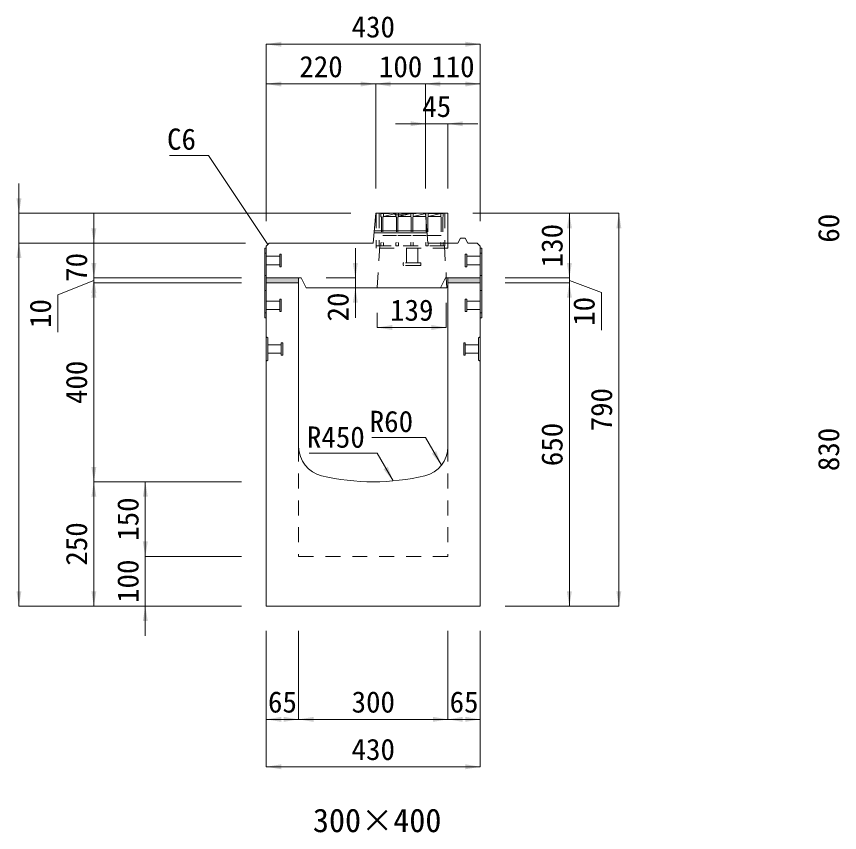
# Model space of a CAD drawing. Units: millimetres at full size, sheet at 1:40. Extents: x -1934 to 44546, y -100881 to -70395.
# Drawn here: x 2562 to 4216, y -93721 to -92079 of the extents above; entities that cross this region are included whole.
import ezdxf
from ezdxf.enums import TextEntityAlignment as Align

# ---------------------------------------------------------------- set-up
doc = ezdxf.new("R2010")
doc.units = ezdxf.units.MM
doc.header["$LTSCALE"] = 40
for name, pattern in [('CHAIN_DOUBLE_DASH', [23.5, 12, -1.5, 3.5, -1.5, 3.5, -1.5]), ('USER1', [1.35, 0.75, -0.6]), ('USER2', [1.35, 0.75, -0.6])]:
    doc.linetypes.add(name, pattern=pattern)
for name, color, linetype, lineweight in [('インサート', 92, 'USER2', 9), ('グレーチング', 7, 'USER2', 5), ('プレート', 7, 'USER1', 9), ('モルタル', 7, 'Continuous', 9), ('受枠', 3, 'USER2', 5), ('寸法線', 7, 'Continuous', 9), ('引出線', 4, 'Continuous', 9), ('本体', 2, 'Continuous', 13), ('補助線', 8, 'CHAIN_DOUBLE_DASH', 5)]:
    doc.layers.add(name, color=color, linetype=linetype, lineweight=lineweight)
doc.layers.add('ハッチング_モルタル', color=30, linetype='Continuous')
doc.styles.add('ＭＳ ゴシック', font='')
doc.styles.get('ＭＳ ゴシック').set_extended_font_data('MS Gothic')

# ---------------------------------------------------------------- blocks, each defined once
blk = doc.blocks.new('filled_arrow')
at = {"color": 0, "linetype": 'Continuous', "lineweight": -2}
blk.add_solid([(7.5, 1.25), (0, 0), (7.5, -1.25)], dxfattribs=at)

msp = doc.modelspace()

# ---------------------------------------------------------------- hatches: boundary and pattern name
at = {"layer": 'ハッチング_モルタル'}
for points in [[(3128.78, -92615.21), (3128.78, -92605.21), (3063.78, -92605.21), (3063.78, -92615.21)], [(3493.78, -92615.21), (3493.78, -92605.21), (3428.78, -92605.21), (3428.78, -92615.21)]]:
    msp.add_hatch(color=256, dxfattribs=at).paths.add_polyline_path(points)

# ---------------------------------------------------------------- linework, layer by layer
at = {"layer": 'インサート'}
for p, q in [((3093.78, -92557.71), (3090.78, -92557.71)), ((3090.78, -92557.71), (3090.78, -92582.71)), ((3093.78, -92582.71), (3093.78, -92557.71)), ((3463.78, -92557.71), (3466.78, -92557.71)), ((3463.78, -92582.71), (3463.78, -92557.71)), ((3466.78, -92557.71), (3466.78, -92582.71)), ((3063.78, -92561.71), (3090.78, -92561.71)), ((3063.78, -92561.71), (3063.78, -92578.71)), ((3493.78, -92561.71), (3466.78, -92561.71)), ((3493.78, -92561.71), (3493.78, -92578.71)), ((3063.78, -92578.71), (3090.78, -92578.71)), ((3090.78, -92582.71), (3093.78, -92582.71)), ((3466.78, -92582.71), (3463.78, -92582.71)), ((3493.78, -92578.71), (3466.78, -92578.71)), ((3063.78, -92651.71), (3090.78, -92651.71)), ((3063.78, -92651.71), (3063.78, -92668.71)), ((3093.78, -92647.71), (3090.78, -92647.71)), ((3090.78, -92647.71), (3090.78, -92672.71)), ((3093.78, -92672.71), (3093.78, -92647.71)), ((3463.78, -92647.71), (3466.78, -92647.71)), ((3463.78, -92672.71), (3463.78, -92647.71)), ((3466.78, -92647.71), (3466.78, -92672.71)), ((3493.78, -92651.71), (3466.78, -92651.71)), ((3493.78, -92651.71), (3493.78, -92668.71)), ((3063.78, -92668.71), (3090.78, -92668.71)), ((3090.78, -92672.71), (3093.78, -92672.71)), ((3466.78, -92672.71), (3463.78, -92672.71)), ((3493.78, -92668.71), (3466.78, -92668.71)), ((3066.98, -92739.71), (3093.98, -92739.71)), ((3066.98, -92739.71), (3066.98, -92756.71)), ((3096.98, -92735.71), (3093.98, -92735.71)), ((3093.98, -92735.71), (3093.98, -92760.71)), ((3096.98, -92760.71), (3096.98, -92735.71)), ((3460.58, -92735.71), (3463.58, -92735.71)), ((3460.58, -92760.71), (3460.58, -92735.71)), ((3463.58, -92735.71), (3463.58, -92760.71)), ((3490.58, -92739.71), (3463.58, -92739.71)), ((3490.58, -92739.71), (3490.58, -92756.71)), ((3066.98, -92756.71), (3093.98, -92756.71)), ((3490.58, -92756.71), (3463.58, -92756.71)), ((3093.98, -92760.71), (3096.98, -92760.71)), ((3463.58, -92760.71), (3460.58, -92760.71))]:
    msp.add_line(p, q, dxfattribs=at)
at = {"layer": 'グレーチング'}
for p, q in [((3419.28, -92475.71), (3294.28, -92475.71)), ((3294.28, -92475.71), (3294.28, -92481.71)), ((3299.28, -92475.71), (3299.28, -92481.71)), ((3299.28, -92481.71), (3324.28, -92475.71)), ((3324.28, -92475.71), (3324.28, -92481.71)), ((3329.28, -92475.71), (3329.28, -92481.71)), ((3329.28, -92481.71), (3354.28, -92475.71)), ((3354.28, -92475.71), (3354.28, -92481.71)), ((3359.28, -92475.71), (3359.28, -92481.71)), ((3359.28, -92481.71), (3384.28, -92475.71)), ((3384.28, -92475.71), (3384.28, -92481.71)), ((3389.28, -92475.71), (3389.28, -92481.71)), ((3389.28, -92481.71), (3414.28, -92475.71)), ((3414.28, -92475.71), (3414.28, -92481.71)), ((3419.28, -92475.71), (3419.28, -92481.71)), ((3294.28, -92481.71), (3295.28, -92482.71)), ((3295.28, -92482.71), (3295.28, -92533.71)), ((3299.28, -92481.71), (3298.28, -92482.71)), ((3298.28, -92482.71), (3298.28, -92533.71)), ((3299.28, -92481.71), (3324.28, -92481.71)), ((3324.28, -92481.71), (3325.28, -92482.71)), ((3325.28, -92482.71), (3325.28, -92533.71)), ((3329.28, -92481.71), (3328.28, -92482.71)), ((3328.28, -92482.71), (3328.28, -92533.71)), ((3329.28, -92481.71), (3354.28, -92481.71)), ((3354.28, -92481.71), (3355.28, -92482.71)), ((3355.28, -92482.71), (3355.28, -92533.71)), ((3359.28, -92481.71), (3358.28, -92482.71)), ((3358.28, -92482.71), (3358.28, -92533.71)), ((3359.28, -92481.71), (3384.28, -92481.71)), ((3384.28, -92481.71), (3385.28, -92482.71)), ((3385.28, -92482.71), (3385.28, -92533.71)), ((3389.28, -92481.71), (3388.28, -92482.71)), ((3388.28, -92482.71), (3388.28, -92533.71)), ((3389.28, -92481.71), (3414.28, -92481.71)), ((3414.28, -92481.71), (3415.28, -92482.71)), ((3415.28, -92482.71), (3415.28, -92533.71)), ((3419.28, -92481.71), (3418.28, -92482.71)), ((3418.28, -92482.71), (3418.28, -92533.71)), ((3298.28, -92519.71), (3325.28, -92519.71)), ((3328.28, -92519.71), (3355.28, -92519.71)), ((3358.28, -92519.71), (3385.28, -92519.71)), ((3388.28, -92519.71), (3415.28, -92519.71)), ((3294.28, -92534.71), (3295.28, -92533.71)), ((3294.28, -92540.71), (3294.28, -92534.71)), ((3294.28, -92540.71), (3299.28, -92540.71)), ((3299.28, -92534.71), (3298.28, -92533.71)), ((3299.28, -92540.71), (3299.28, -92534.71)), ((3324.28, -92534.71), (3325.28, -92533.71)), ((3324.28, -92540.71), (3324.28, -92534.71)), ((3324.28, -92540.71), (3329.28, -92540.71)), ((3329.28, -92534.71), (3328.28, -92533.71)), ((3329.28, -92540.71), (3329.28, -92534.71)), ((3354.28, -92534.71), (3355.28, -92533.71)), ((3354.28, -92540.71), (3354.28, -92534.71)), ((3354.28, -92540.71), (3359.28, -92540.71)), ((3359.28, -92534.71), (3358.28, -92533.71)), ((3359.28, -92540.71), (3359.28, -92534.71)), ((3384.28, -92534.71), (3385.28, -92533.71)), ((3384.28, -92540.71), (3384.28, -92534.71)), ((3384.28, -92540.71), (3389.28, -92540.71)), ((3389.28, -92534.71), (3388.28, -92533.71)), ((3389.28, -92540.71), (3389.28, -92534.71)), ((3414.28, -92534.71), (3415.28, -92533.71)), ((3414.28, -92540.71), (3414.28, -92534.71)), ((3414.28, -92540.71), (3419.28, -92540.71)), ((3419.28, -92534.71), (3418.28, -92533.71)), ((3419.28, -92540.71), (3419.28, -92534.71))]:
    msp.add_line(p, q, dxfattribs=at)
at = {"layer": 'プレート'}
for p, q in [((3063.78, -92555.21), (3060.58, -92555.21)), ((3496.98, -92555.21), (3493.78, -92555.21)), ((3063.78, -92600.21), (3060.58, -92600.21)), ((3496.98, -92600.21), (3493.78, -92600.21)), ((3063.78, -92630.21), (3060.58, -92630.21)), ((3496.98, -92630.21), (3493.78, -92630.21)), ((3063.78, -92675.21), (3060.58, -92675.21)), ((3496.98, -92675.21), (3493.78, -92675.21))]:
    msp.add_line(p, q, dxfattribs=at)
at = {"layer": 'プレート', "linetype": 'Continuous'}
for points in [[(3060.58, -92685.21), (3060.58, -92545.21), (3063.78, -92545.21), (3063.78, -92685.21)], [(3493.78, -92685.21), (3493.78, -92545.21), (3496.98, -92545.21), (3496.98, -92685.21)]]:
    msp.add_lwpolyline(points, close=True, dxfattribs=at)
at = {"layer": 'モルタル'}
for points in [[(3063.78, -92605.21), (3128.78, -92605.21), (3128.78, -92615.21), (3063.78, -92615.21)], [(3428.78, -92605.21), (3493.78, -92605.21), (3493.78, -92615.21), (3428.78, -92615.21)]]:
    msp.add_lwpolyline(points, close=True, dxfattribs=at)
at = {"layer": '受枠', "linetype": 'Continuous'}
for q in [(3284.78, -92475.21), (3428.78, -92535.21)]:
    msp.add_line((3428.78, -92475.21), q, dxfattribs=at)
at = {"layer": '受枠'}
for p, q in [((3284.78, -92475.21), (3284.78, -92545.21)), ((3290.78, -92475.21), (3290.78, -92540.71)), ((3422.78, -92475.21), (3422.78, -92540.71)), ((3284.78, -92540.71), (3428.78, -92540.71)), ((3428.78, -92535.21), (3428.78, -92545.21)), ((3428.78, -92545.21), (3284.78, -92545.21)), ((3345.45, -92574.87), (3345.45, -92545.21)), ((3368.11, -92574.87), (3368.11, -92545.21)), ((3373.58, -92574.87), (3339.98, -92574.87)), ((3338.91, -92575.94), (3338.91, -92579.14)), ((3373.58, -92580.21), (3339.98, -92580.21)), ((3374.65, -92575.94), (3374.65, -92579.14))]:
    msp.add_line(p, q, dxfattribs=at)
for centre, start, end in [((3339.98, -92575.94), 90, 180), ((3373.58, -92575.94), 0, 90), ((3339.98, -92579.14), 180, 270), ((3373.58, -92579.14), 270, 0)]:
    msp.add_arc(centre, 1.07, start, end, dxfattribs=at)
at = {"layer": '寸法線', "lineweight": 13}
for p, q in [((3063.78, -92135.21), (3493.78, -92135.21)), ((3063.78, -92491.21), (3063.78, -92135.21)), ((3493.78, -92491.21), (3493.78, -92135.21)), ((3063.78, -92215.21), (3283.78, -92215.21)), ((3063.78, -92491.21), (3063.78, -92215.21)), ((3283.78, -92425.21), (3283.78, -92215.21)), ((3443.78, -92215.21), (3283.78, -92215.21)), ((3283.78, -92425.21), (3283.78, -92215.21)), ((3383.78, -92215.21), (3493.78, -92215.21)), ((3383.78, -92425.21), (3383.78, -92215.21)), ((3383.78, -92425.21), (3383.78, -92215.21)), ((3493.78, -92491.21), (3493.78, -92215.21)), ((3488.78, -92295.21), (3323.78, -92295.21)), ((3383.78, -92425.21), (3383.78, -92295.21)), ((3428.78, -92425.21), (3428.78, -92295.21)), ((2566.63, -92595.21), (2566.63, -92415.21)), ((3233.78, -92475.21), (2566.63, -92475.21)), ((2717.23, -92665.21), (2717.23, -92475.21)), ((3478.78, -92475.21), (3772.43, -92475.21)), ((3478.78, -92475.21), (3672.9, -92475.21)), ((3672.9, -92605.21), (3672.9, -92475.21)), ((3772.43, -93265.21), (3772.43, -92475.21)), ((2566.63, -93265.21), (2566.63, -92535.21)), ((3021.78, -92535.21), (2566.63, -92535.21)), ((3019.78, -92535.21), (2566.63, -92535.21)), ((3019.78, -92535.21), (2717.23, -92535.21)), ((2717.23, -92545.21), (2717.23, -92675.21)), ((3242.75, -92545.21), (3242.75, -92685.21)), ((3672.9, -92545.21), (3672.9, -92675.21)), ((3013.78, -92605.21), (2717.23, -92605.21)), ((3013.78, -92605.21), (2717.23, -92605.21)), ((3183.78, -92605.21), (3242.75, -92605.21)), ((3543.78, -92605.21), (3672.9, -92605.21)), ((3543.78, -92605.21), (3672.9, -92605.21)), ((2717.23, -92610.21), (2644.63, -92639.09)), ((2717.23, -92615.21), (2717.23, -93015.21)), ((3013.78, -92615.21), (2717.23, -92615.21)), ((3013.78, -92615.21), (2717.23, -92615.21)), ((3543.78, -92615.21), (3672.9, -92615.21)), ((3543.78, -92615.21), (3672.9, -92615.21)), ((3672.9, -92610.21), (3737.25, -92634.7)), ((3672.9, -93265.21), (3672.9, -92615.21)), ((2644.63, -92639.09), (2644.63, -92714.57)), ((3193.78, -92625.21), (3242.75, -92625.21)), ((3737.25, -92634.7), (3737.25, -92710.18)), ((3425.6, -92655.21), (3425.6, -92704.95)), ((3286.78, -92675.21), (3286.78, -92704.95)), ((3286.78, -92704.95), (3425.6, -92704.95)), ((2717.23, -93265.21), (2717.23, -93015.21)), ((3013.78, -93015.21), (2717.23, -93015.21)), ((3013.78, -93015.21), (2717.23, -93015.21)), ((2820.6, -93015.21), (2820.6, -93165.21)), ((3013.78, -93015.21), (2820.6, -93015.21)), ((2820.6, -93105.21), (2820.6, -93325.21)), ((3013.78, -93165.21), (2820.6, -93165.21)), ((3013.78, -93165.21), (2820.6, -93165.21)), ((3013.78, -93265.21), (2566.63, -93265.21)), ((3013.78, -93265.21), (2717.23, -93265.21)), ((3013.78, -93265.21), (2820.6, -93265.21)), ((3543.78, -93265.21), (3772.43, -93265.21)), ((3543.78, -93265.21), (3672.9, -93265.21)), ((3063.78, -93315.21), (3063.78, -93493)), ((3063.78, -93315.21), (3063.78, -93588.37)), ((3128.78, -93315.21), (3128.78, -93493)), ((3128.78, -93315.21), (3128.78, -93493)), ((3428.78, -93315.21), (3428.78, -93493)), ((3428.78, -93315.21), (3428.78, -93493)), ((3493.78, -93315.21), (3493.78, -93493)), ((3493.78, -93315.21), (3493.78, -93588.37)), ((3063.78, -93493), (3128.78, -93493)), ((3128.78, -93493), (3428.78, -93493)), ((3428.78, -93493), (3493.78, -93493)), ((3063.78, -93588.37), (3493.78, -93588.37))]:
    msp.add_line(p, q, dxfattribs=at)
at = {"layer": '引出線', "lineweight": 13}
for points in [[(3066.78, -92538.21), (2947.41, -92358.73), (2869.41, -92358.73)], [(3415.85, -92981.89), (3383.82, -92926.43), (3276.13, -92926.43)], [(3318.71, -93013.44), (3286.68, -92957.97), (3149.75, -92957.97)]]:
    msp.add_lwpolyline(points, dxfattribs=at)
at = {"layer": '本体'}
for p, q in [((3278.78, -92535.21), (3283.78, -92475.21)), ((3283.78, -92475.21), (3320.78, -92475.21)), ((3320.78, -92475.21), (3323.78, -92478.21)), ((3343.78, -92478.21), (3346.78, -92475.21)), ((3346.78, -92475.21), (3383.78, -92475.21)), ((3383.78, -92475.21), (3388.78, -92535.21)), ((3323.78, -92478.21), (3343.78, -92478.21)), ((3387.03, -92514.21), (3280.53, -92514.21)), ((3386.7, -92510.21), (3280.86, -92510.21)), ((3448.78, -92535.21), (3453.78, -92525.21)), ((3453.78, -92525.21), (3463.78, -92525.21)), ((3463.78, -92525.21), (3468.78, -92535.21)), ((3063.78, -92541.21), (3069.78, -92535.21)), ((3063.78, -92541.21), (3063.78, -92605.21)), ((3069.78, -92535.21), (3278.78, -92535.21)), ((3388.78, -92535.21), (3448.78, -92535.21)), ((3468.78, -92535.21), (3487.78, -92535.21)), ((3487.78, -92535.21), (3493.78, -92541.21)), ((3493.78, -92541.21), (3493.78, -92605.21)), ((3063.78, -92605.21), (3133.78, -92605.21)), ((3133.78, -92605.21), (3143.78, -92625.21)), ((3423.78, -92605.21), (3413.78, -92625.21)), ((3423.78, -92605.21), (3493.78, -92605.21)), ((3063.78, -92615.21), (3063.78, -93265.21)), ((3063.78, -92615.21), (3128.78, -92615.21)), ((3128.78, -92615.21), (3128.78, -92944.68)), ((3428.78, -92615.21), (3428.78, -92944.68)), ((3428.78, -92615.21), (3493.78, -92615.21)), ((3493.78, -92615.21), (3493.78, -93265.21)), ((3143.78, -92625.21), (3413.78, -92625.21)), ((3063.78, -93265.21), (3493.78, -93265.21))]:
    msp.add_line(p, q, dxfattribs=at)
at = {"layer": '本体', "linetype": 'USER2', "lineweight": 9}
for p, q in [((3291.78, -92540.71), (3286.78, -92625.21)), ((3421.78, -92540.71), (3425.6, -92605.21))]:
    msp.add_line(p, q, dxfattribs=at)
at = {"layer": '本体', "lineweight": 9}
for p, q in [((3063.78, -92723.71), (3066.98, -92725.71)), ((3493.78, -92723.71), (3490.58, -92725.71)), ((3066.98, -92725.71), (3066.98, -92770.71)), ((3490.58, -92725.71), (3490.58, -92770.71)), ((3066.98, -92770.71), (3063.78, -92772.71)), ((3490.58, -92770.71), (3493.78, -92772.71))]:
    msp.add_line(p, q, dxfattribs=at)
at = {"layer": '本体', "linetype": 'USER2', "lineweight": 15}
for p, q in [((3128.78, -92944.68), (3128.78, -93165.21)), ((3428.78, -92944.68), (3428.78, -93165.21)), ((3128.78, -93165.21), (3428.78, -93165.21))]:
    msp.add_line(p, q, dxfattribs=at)
at = {"layer": '本体'}
for centre, radius, start, end in [((3188.78, -92944.68), 60, 180, 256.65764), ((3368.78, -92944.68), 60, 283.34236, 0), ((3278.78, -92565.21), 450, 256.65764, 283.34236)]:
    msp.add_arc(centre, radius, start, end, dxfattribs=at)
at = {"layer": '補助線'}
for p in [(3425.6, -92605.21), (3413.78, -92625.21)]:
    msp.add_line(p, (3426.78, -92625.21), dxfattribs=at)

# ---------------------------------------------------------------- block references
at = {"layer": '寸法線', "lineweight": 13, "xscale": 4, "yscale": 4}
for p in [(3063.78, -92135.21), (3063.78, -92215.21), (3283.78, -92215.21), (3383.78, -92215.21), (3383.78, -92215.21), (3428.78, -92295.21), (3286.78, -92704.95), (3063.78, -93493), (3128.78, -93493), (3428.78, -93493), (3063.78, -93588.37)]:
    msp.add_blockref('filled_arrow', p, dxfattribs=at)
for p, rotation in [((3493.78, -92135.21), 180), ((3283.78, -92215.21), 180), ((3493.78, -92215.21), 180), ((3383.78, -92295.21), 180), ((2566.63, -92475.21), 90), ((3672.9, -92475.21), 270), ((3772.43, -92475.21), 270), ((2717.23, -92535.21), 90), ((2566.63, -92535.21), 270), ((2566.63, -92535.21), 270), ((2717.23, -92605.21), 90), ((3242.75, -92605.21), 90), ((3672.9, -92605.21), 90), ((3672.9, -92605.21), 90), ((2717.23, -92605.21), 270), ((2717.23, -92615.21), 270), ((2717.23, -92615.21), 270), ((3672.9, -92615.21), 270), ((3672.9, -92615.21), 270), ((3242.75, -92625.21), 270), ((3425.6, -92704.95), 180), ((2717.23, -93015.21), 90), ((2717.23, -93015.21), 270), ((2820.6, -93015.21), 270), ((2820.6, -93165.21), 90), ((2820.6, -93165.21), 90), ((2566.63, -93265.21), 90), ((2717.23, -93265.21), 90), ((3672.9, -93265.21), 90), ((3772.43, -93265.21), 90), ((2820.6, -93265.21), 270), ((3128.78, -93493), 180), ((3428.78, -93493), 180), ((3493.78, -93493), 180), ((3493.78, -93588.37), 180)]:
    msp.add_blockref('filled_arrow', p, dxfattribs=dict(at, rotation=rotation))
at = {"layer": '引出線', "lineweight": 13}
for p, xscale, yscale, rotation in [((3066.78, -92538.21), 0.16, 0.16, 123.6), ((3415.85, -92981.89), 4, 4, 120), ((3318.71, -93013.44), 4, 4, 120)]:
    msp.add_blockref('filled_arrow', p, dxfattribs=dict(at, xscale=xscale, yscale=yscale, rotation=rotation))

# ---------------------------------------------------------------- texts
at = {"layer": '寸法線', "style": 'ＭＳ ゴシック'}
for s, height, p in [('430', 42.72, (3278.78, -92100.21)), ('220', 42.72, (3173.78, -92180.21)), ('100', 42.72, (3333.78, -92180.21)), ('110', 42.72, (3438.78, -92180.21)), ('45', 42.72, (3406.28, -92260.21)), ('139', 42.72, (3356.19, -92669.95)), ('65', 42.72, (3096.28, -93458)), ('300', 42.72, (3278.78, -93458)), ('65', 42.72, (3461.28, -93458)), ('430', 42.72, (3278.78, -93553.37)), ('300×400', 47.47, (3286.58, -93696.11))]:
    msp.add_text(s, height=height, dxfattribs=at).set_placement(p, align=Align.MIDDLE_CENTER)
for s, p in [('60', (4193.88, -92505.21)), ('130', (3637.9, -92540.21)), ('70', (2682.23, -92584)), ('20', (3207.75, -92663.75)), ('10', (2609.63, -92676.83)), ('10', (3702.25, -92672.44)), ('400', (2682.23, -92815.21)), ('790', (3737.43, -92870.21)), ('650', (3637.9, -92940.21)), ('830', (4193.88, -92950.21)), ('150', (2785.6, -93090.21)), ('250', (2682.23, -93140.21)), ('100', (2785.6, -93215.21))]:
    msp.add_text(s, height=42.72, rotation=90, dxfattribs=at).set_placement(p, align=Align.MIDDLE_CENTER)
at = {"layer": '引出線', "style": 'ＭＳ ゴシック'}
for s, p in [('C6', (2922.41, -92304.73)), ('R60', (3358.82, -92872.43)), ('R450', (3261.68, -92903.97))]:
    msp.add_text(s, height=42.72, dxfattribs=at).set_placement(p, align=Align.TOP_RIGHT)

doc.saveas('drawing.dxf')
